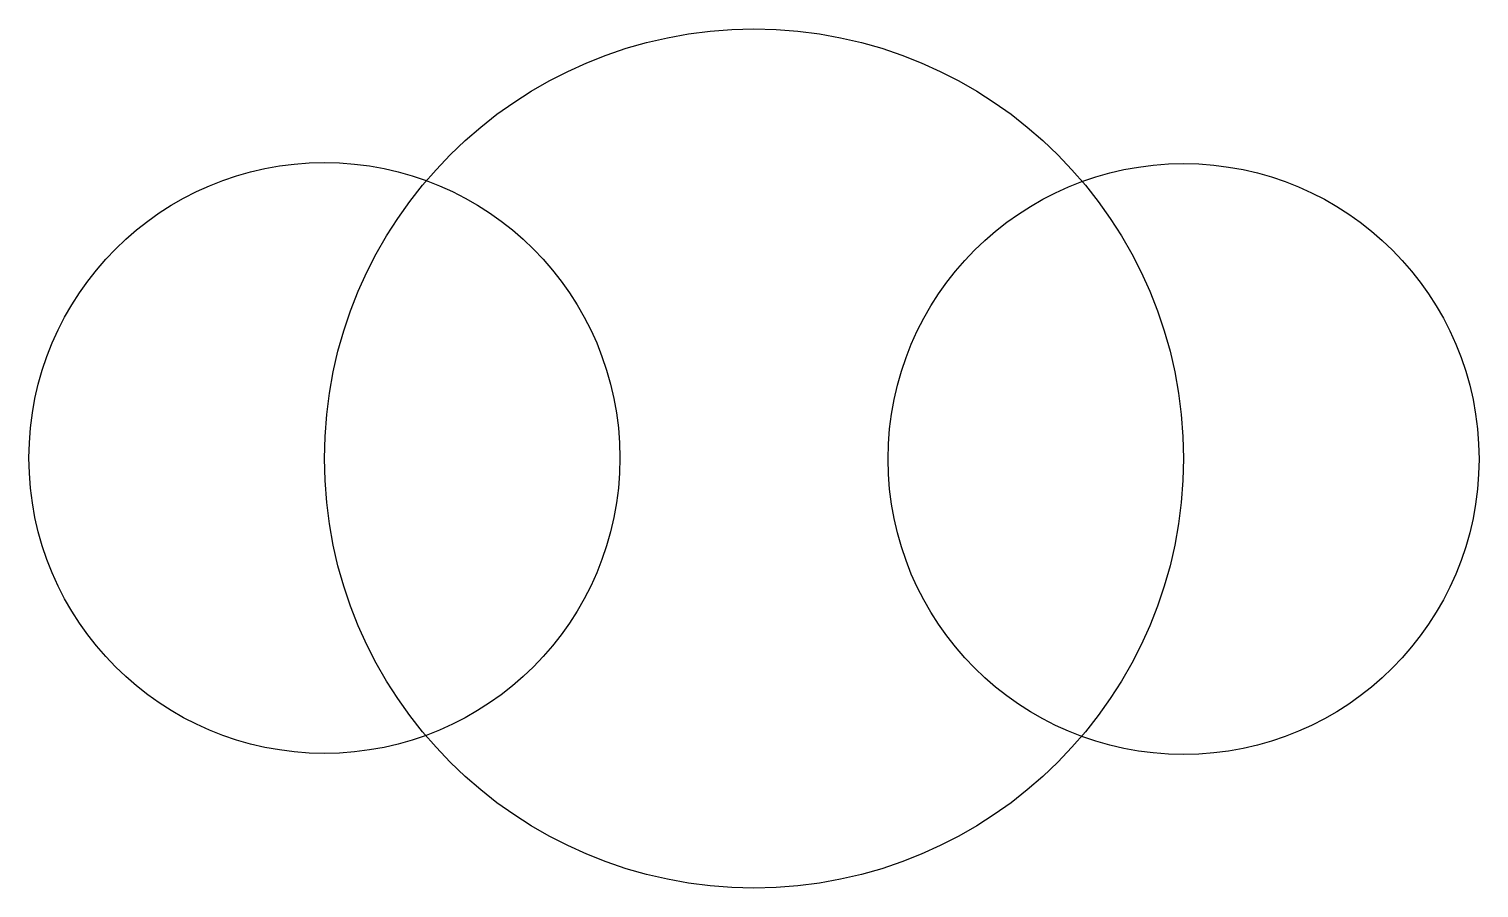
# Model space of a CAD drawing. Header units: millimetres. Extents: x 7.2 to 105.3, y 79.9 to 138.1.
import ezdxf

# ---------------------------------------------------------------- set-up
doc = ezdxf.new("R2010")
doc.units = ezdxf.units.MM

msp = doc.modelspace()

# ---------------------------------------------------------------- linework, layer by layer
for centre, radius in [((56.226, 109.009), 29.076), ((27.15, 109.046), 20), ((85.302, 108.972), 20)]:
    msp.add_circle(centre, radius)

doc.saveas('drawing.dxf')
